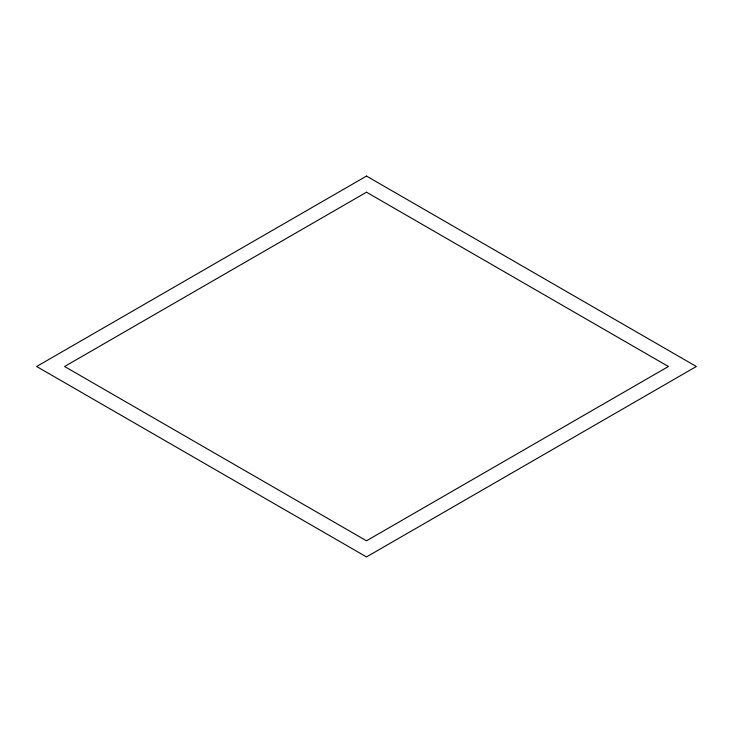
<?xml version="1.0" encoding="UTF-8"?>
<svg xmlns="http://www.w3.org/2000/svg" width="733" height="733" viewBox="0 0 733 733"><rect width="100%" height="100%" fill="white"/><g stroke="black" fill="none" stroke-linecap="round" stroke-linejoin="round"><path stroke-width="1.1" d="M366.5 176.067L36.65 366.5L366.5 556.933L696.35 366.5L366.5 176.067M366.5 192.202L64.596 366.5L366.5 540.798L668.404 366.5L366.5 192.202"/></g></svg>
